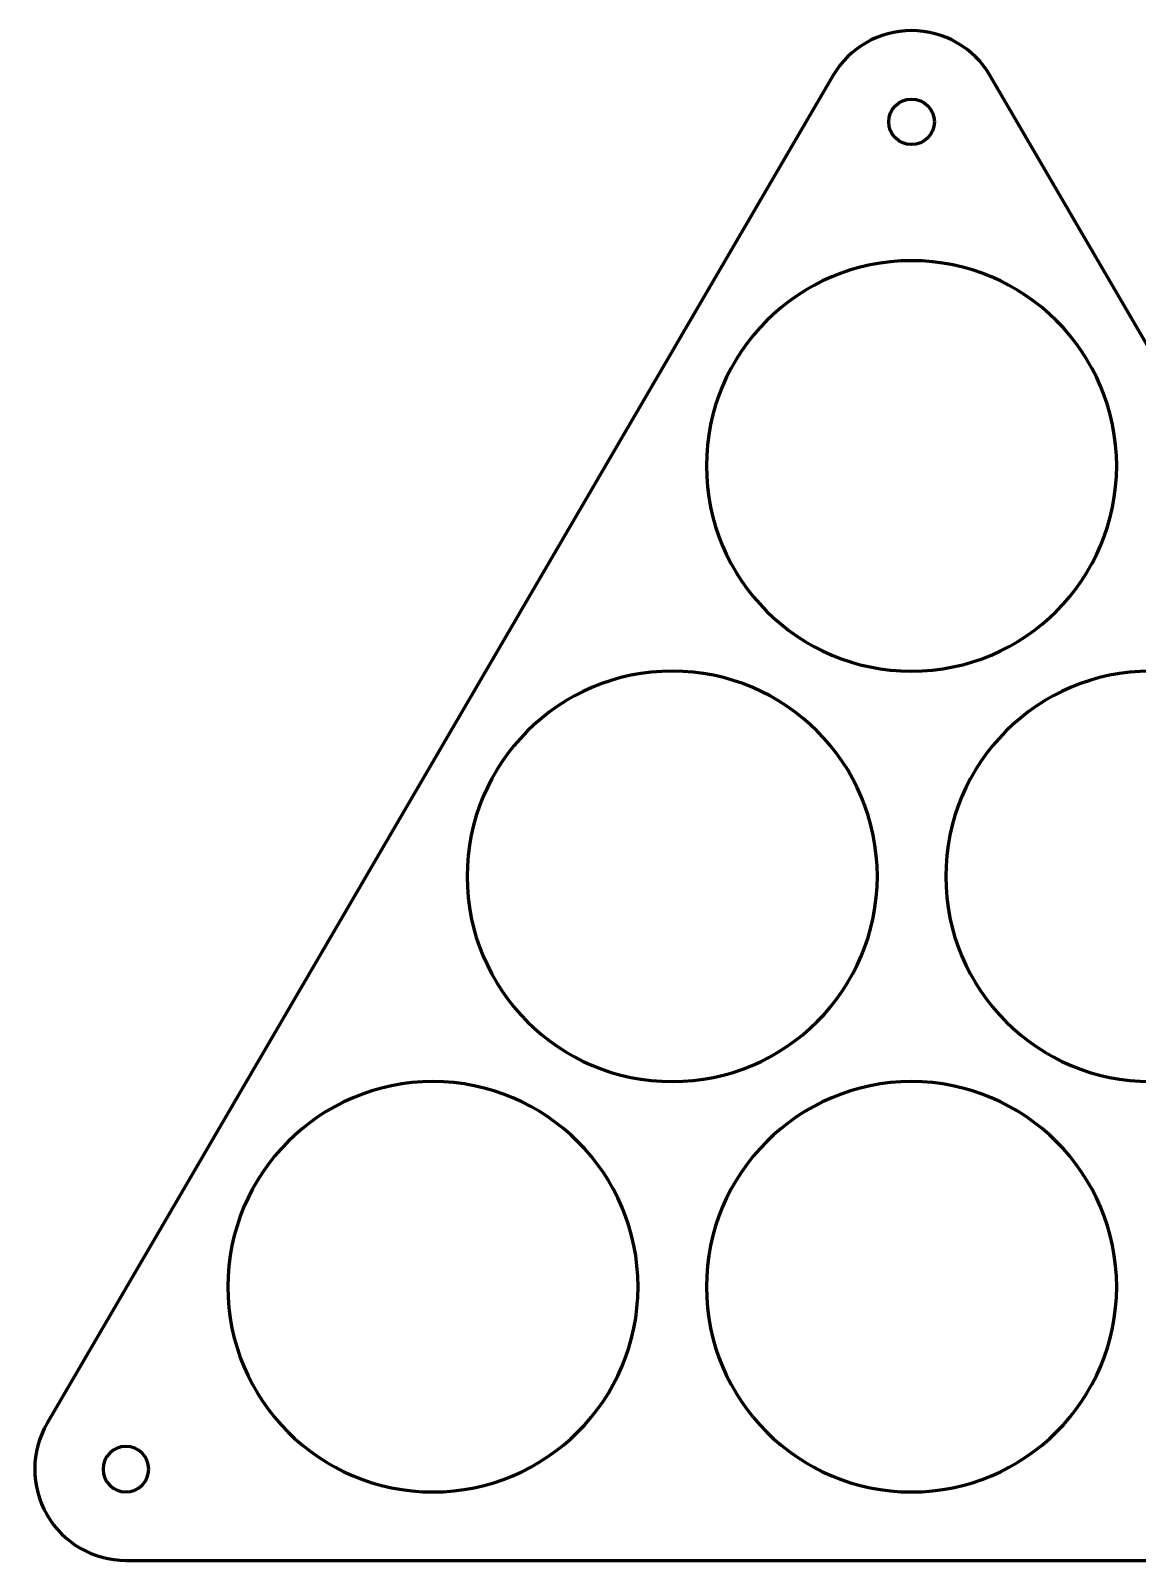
# Model space of a CAD drawing. Header units: millimetres. Extents: x 163 to 618, y -113 to 304.
# Drawn here: x 162.6 to 405.5, y -31.6 to 303.9 of the extents above; entities that cross this region are included whole.
import ezdxf

# ---------------------------------------------------------------- set-up
doc = ezdxf.new("R2010")
doc.units = ezdxf.units.MM
doc.header["$MEASUREMENT"] = 0
doc.layers.add('Layer 1', color=7, linetype='Continuous')

msp = doc.modelspace()

# ---------------------------------------------------------------- linework, layer by layer
at = {"layer": 'Layer 1', "color": 150, "lineweight": 60}
for points, knots in [([(373.1845, 293.928), (369.6003, 300.0723), (363.0222, 303.8505), (355.9089, 303.8505), (355.9089, 303.8505), (348.7956, 303.8505), (342.2175, 300.0723), (338.6333, 293.928)], [0, 0, 0, 0, 0.33333333, 0.33333333, 0.33333333, 0.33333333, 1, 1, 1, 1]), ([(360.9089, 283.8505), (360.9089, 286.612), (358.6703, 288.8505), (355.9089, 288.8505), (355.9089, 288.8505), (353.1475, 288.8506), (350.9089, 286.612), (350.9089, 283.8506), (350.9089, 283.8506), (350.9089, 281.0891), (353.1475, 278.8506), (355.9089, 278.8505), (355.9089, 278.8505), (358.6703, 278.8505), (360.9089, 281.0891), (360.9089, 283.8505)], [0, 0, 0, 0, 0.2, 0.2, 0.2, 0.2, 0.4, 0.4, 0.4, 0.4, 0.6, 0.6, 0.6, 0.6, 1, 1, 1, 1]), ([(400.9089, 208.3859), (400.9089, 233.2386), (380.7618, 253.3858), (355.909, 253.3859), (355.909, 253.3859), (331.0562, 253.3859), (310.909, 233.2388), (310.9089, 208.386), (310.9089, 208.386), (310.9088, 183.5332), (331.0559, 163.386), (355.9087, 163.3859), (355.9087, 163.3859), (380.7615, 163.3858), (400.9088, 183.5328), (400.9089, 208.3856)], [0, 0, 0, 0, 0.2, 0.2, 0.2, 0.2, 0.4, 0.4, 0.4, 0.4, 0.6, 0.6, 0.6, 0.6, 1, 1, 1, 1]), ([(348.4089, 118.3859), (348.4089, 143.2386), (328.2618, 163.3858), (303.409, 163.3859), (303.409, 163.3859), (278.5562, 163.3859), (258.409, 143.2388), (258.4089, 118.386), (258.4089, 118.386), (258.4088, 93.5332), (278.5559, 73.386), (303.4087, 73.3859), (303.4087, 73.3859), (328.2615, 73.3858), (348.4088, 93.5328), (348.4089, 118.3856)], [0, 0, 0, 0, 0.2, 0.2, 0.2, 0.2, 0.4, 0.4, 0.4, 0.4, 0.6, 0.6, 0.6, 0.6, 1, 1, 1, 1]), ([(453.4089, 118.3859), (453.4089, 143.2386), (433.2618, 163.3858), (408.409, 163.3859), (408.409, 163.3859), (383.5562, 163.3859), (363.409, 143.2388), (363.4089, 118.386), (363.4089, 118.386), (363.4088, 93.5332), (383.5559, 73.386), (408.4087, 73.3859), (408.4087, 73.3859), (433.2615, 73.3858), (453.4088, 93.5328), (453.4089, 118.3856)], [0, 0, 0, 0, 0.2, 0.2, 0.2, 0.2, 0.4, 0.4, 0.4, 0.4, 0.6, 0.6, 0.6, 0.6, 1, 1, 1, 1]), ([(295.9089, 28.3859), (295.9089, 53.2386), (275.7618, 73.3858), (250.909, 73.3859), (250.909, 73.3859), (226.0562, 73.3859), (205.909, 53.2388), (205.9089, 28.386), (205.9089, 28.386), (205.9088, 3.5332), (226.0559, -16.614), (250.9087, -16.6141), (250.9087, -16.6141), (275.7615, -16.6142), (295.9088, 3.5328), (295.9089, 28.3856)], [0, 0, 0, 0, 0.2, 0.2, 0.2, 0.2, 0.4, 0.4, 0.4, 0.4, 0.6, 0.6, 0.6, 0.6, 1, 1, 1, 1]), ([(400.9089, 28.3859), (400.9089, 53.2386), (380.7618, 73.3858), (355.909, 73.3859), (355.909, 73.3859), (331.0562, 73.3859), (310.909, 53.2388), (310.9089, 28.386), (310.9089, 28.386), (310.9088, 3.5332), (331.0559, -16.614), (355.9087, -16.6141), (355.9087, -16.6141), (380.7615, -16.6142), (400.9088, 3.5328), (400.9089, 28.3856)], [0, 0, 0, 0, 0.2, 0.2, 0.2, 0.2, 0.4, 0.4, 0.4, 0.4, 0.6, 0.6, 0.6, 0.6, 1, 1, 1, 1]), ([(166.2789, -1.5367), (162.6705, -7.7225), (162.6449, -15.3655), (166.2117, -21.5754), (166.2117, -21.5754), (169.7784, -27.7852), (176.3932, -31.6141), (183.5545, -31.6141)], [0, 0, 0, 0, 0.33333333, 0.33333333, 0.33333333, 0.33333333, 1, 1, 1, 1]), ([(188.5545, -11.6141), (188.5545, -8.8527), (186.3159, -6.6142), (183.5545, -6.6141), (183.5545, -6.6141), (180.7931, -6.6141), (178.5545, -8.8527), (178.5545, -11.6141), (178.5545, -11.6141), (178.5545, -14.3756), (180.7931, -16.6141), (183.5545, -16.6141), (183.5545, -16.6141), (186.3159, -16.6142), (188.5545, -14.3756), (188.5545, -11.6142)], [0, 0, 0, 0, 0.2, 0.2, 0.2, 0.2, 0.4, 0.4, 0.4, 0.4, 0.6, 0.6, 0.6, 0.6, 1, 1, 1, 1])]:
    msp.add_open_spline(points, degree=3, knots=knots, dxfattribs=at)
for points in [[(338.6333, 293.928), (338.6333, 293.928), (166.2789, -1.5367), (166.2789, -1.5367)], [(545.5389, -1.5367), (545.5389, -1.5367), (373.1845, 293.928), (373.1845, 293.928)], [(183.5545, -31.6141), (183.5545, -31.6141), (528.2633, -31.6141), (528.2633, -31.6141)]]:
    msp.add_open_spline(points, degree=3, dxfattribs=at)

doc.saveas('drawing.dxf')
